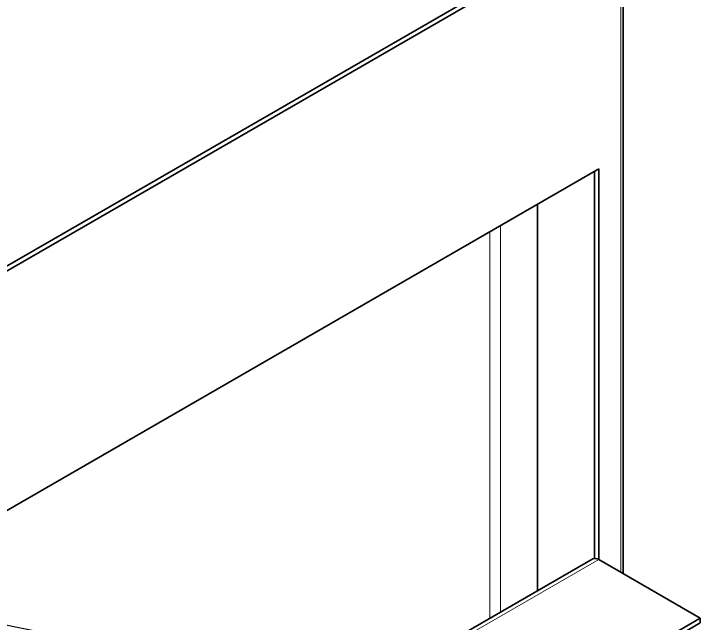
# Model space of a CAD drawing. Header units: millimetres. Extents: x 200 to 5740, y 200 to 4000.
# Drawn here: x 5400.7 to 5630.2, y 3062.1 to 3265.9 of the extents above; entities that cross this region are included whole.
import ezdxf

# ---------------------------------------------------------------- set-up
doc = ezdxf.new("R2010")
doc.units = ezdxf.units.MM
doc.header["$LTSCALE"] = 20
for name, color, linetype, lineweight in [('可見 (ISO)', 7, 'Continuous', 35), ('窄部可見 (ISO)', 7, 'Continuous', 18), ('符號 (ISO)', 7, 'Continuous', 25)]:
    doc.layers.add(name, color=color, linetype=linetype, lineweight=lineweight)
doc.styles.add('註記文字 (JIS)', font='kaiu.ttf')
doc.dimstyles.new('預設 (JIS)$7', dxfattribs={"dimscale": 20, "dimtxt": 3, "dimasz": 2.5, "dimexe": 2, "dimexo": 1, "dimgap": 0.8, "dimtad": 1, "dimrnd": 1e-08, "dimdsep": 46, "dimtxsty": '註記文字 (JIS)', "dimblk": 'Filled-1', "dimcen": 0.09, "dimdle": 10, "dimclrd": 256, "dimclre": 256, "dimclrt": 256, "dimadec": 0, "dimazin": 2, "dimtfac": 0.833333, "dimtmove": 0, "dimatfit": 3, "dimfxl": 0, "dimtolj": 1, "dimtzin": 0, "dimlwd": -1, "dimlwe": -1, "dimarcsym": 0})

# ---------------------------------------------------------------- blocks, each defined once
blk = doc.blocks.new('Filled-1')
at = {"color": 0}
for p, q in [((0, 0), (-1, 0.1667)), ((-1, 0.1667), (-1, -0.1667)), ((-1, 0), (0, 0)), ((-1, -0.1667), (0, 0))]:
    blk.add_line(p, q, dxfattribs=at)
at = {"color": 0, "flags": 128}
blk.add_lwpolyline([(-1, -0.1667), (0, 0)], dxfattribs=at)
at = {"color": 0}
blk.add_solid([(-1, -0.1667), (0, 0), (-1, 0.1667), (-1, -0.1667)], dxfattribs=at)

msp = doc.modelspace()

# ---------------------------------------------------------------- linework, layer by layer
at = {"layer": '可見 (ISO)'}
for p, q in [((5604.406, 3648.418), (5604.406, 3078.693)), ((5216.533, 3076.462), (5568.672, 3279.77)), ((5570.086, 3278.953), (5216.533, 3074.829)), ((5190.37, 2979.707), (5596.249, 3214.042)), ((5594.835, 3083.781), (5594.835, 3213.226)), ((5596.249, 3214.042), (5596.249, 3083.403)), ((5575.743, 3202.203), (5575.743, 3072.916)), ((5594.249, 3083.601), (5191.198, 2850.899)), ((5630.19, 3063.807), (5596.249, 3083.403)), ((5630.19, 3063.807), (5227.14, 2831.105)), ((5630.19, 3063.807), (5630.19, 3062.174)), ((5227.14, 2829.472), (5630.19, 3062.174))]:
    msp.add_line(p, q, dxfattribs=at)
msp.add_ellipse((5596.249, 3080.137), major_axis=(-2, 3.464), ratio=0.5773503, start_param=5.4977871, end_param=6.2831853, dxfattribs=at)
at = {"layer": '窄部可見 (ISO)'}
for p, q in [((5603.674, 3079.116), (5603.674, 3647.398)), ((5563.369, 3195.058), (5563.369, 3065.772)), ((5559.833, 3063.731), (5559.833, 3193.017)), ((5193.198, 2850.701), (5596.249, 3083.403))]:
    msp.add_line(p, q, dxfattribs=at)

# ---------------------------------------------------------------- leaders
at = {"layer": '符號 (ISO)', "annotation_type": 0, "has_hookline": 1, "hookline_direction": 1, "text_width": 154.286}
msp.add_leader([(5611.04, 3018.819), (4380.305, 3265.009)], dimstyle='預設 (JIS)$7', override={"dimgap": 0, "dimtad": 1}, dxfattribs=at)

doc.saveas('drawing.dxf')
